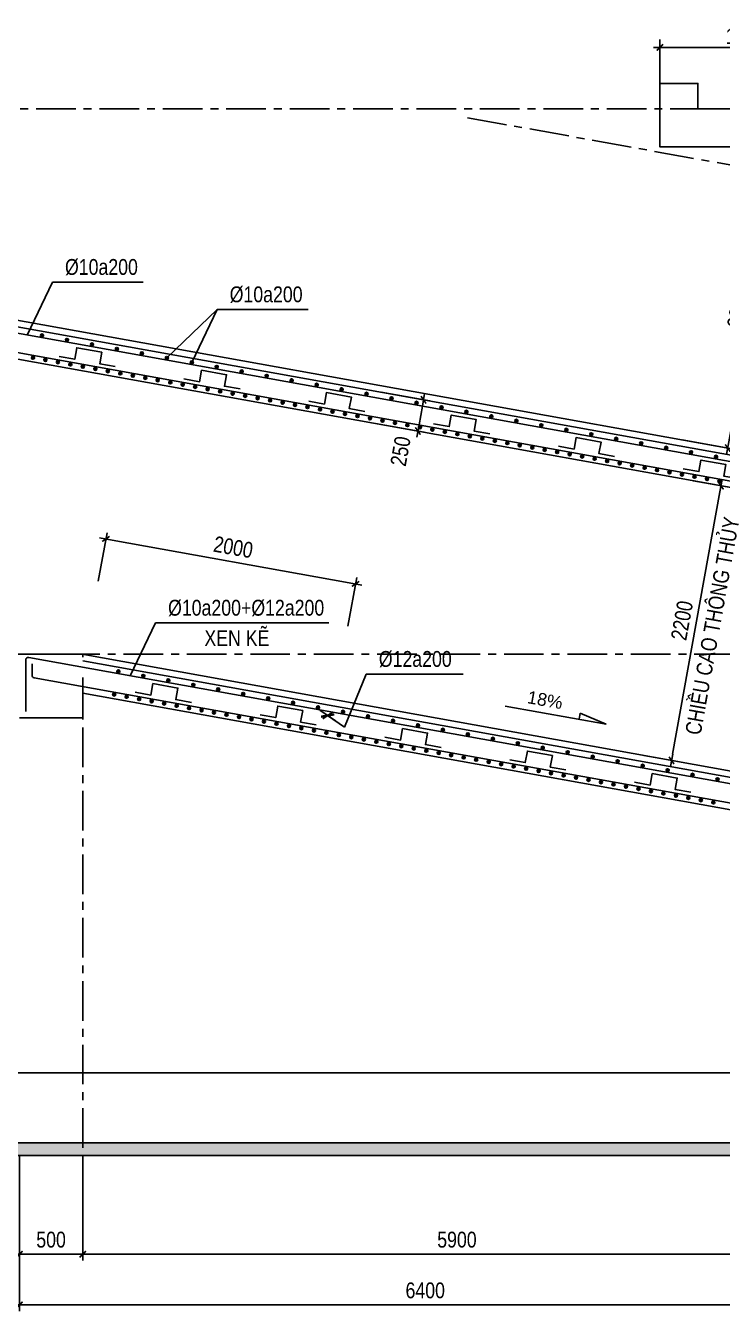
# Model space of a CAD drawing. Header units: millimetres. Extents: x 0 to 168200, y 0 to 59400.
# Drawn here: x 20623 to 31607, y 11031 to 31300 of the extents above; entities that cross this region are included whole.
import ezdxf
from ezdxf.enums import TextEntityAlignment as Align

# ---------------------------------------------------------------- set-up
doc = ezdxf.new("R2010")
doc.units = ezdxf.units.MM
doc.header["$LTSCALE"] = 100
doc.header["$PDSIZE"] = 5
doc.linetypes.add('$0$CENTER', pattern=[2, 1.25, -0.25, 0.25, -0.25])
doc.linetypes.add('HIDDEN', pattern=[9.525, 6.35, -3.175])
for name, color, linetype in [('$0$12PM. GRID', 8, '$0$CENTER'), ('02PM. TEXT B', 4, 'Continuous'), ('04PM. THIN', 7, 'Continuous'), ('05PM. FRAME', 4, 'Continuous'), ('06PM. HIDDEN', 4, 'HIDDEN'), ('07PM. WACO', 6, 'Continuous'), ('11PM. DIM', 2, 'Continuous'), ('13PM. HATCH', 8, 'Continuous'), ('6', 6, 'Continuous'), ('CHU_B', 4, 'Continuous'), ('Dim 50', 1, 'Continuous')]:
    doc.layers.add(name, color=color, linetype=linetype)
doc.styles.add('[PMDC2013]STYLE', font='arial.ttf', dxfattribs={"width": 0.8})
doc.styles.add('A8-Chi tiet ramp doc$0$Arial_C', font='arial.ttf')
doc.dimstyles.new('1.100', dxfattribs={"dimtxt": 250, "dimasz": 100, "dimexe": 125, "dimexo": 0, "dimgap": 50, "dimtad": 1, "dimdec": 0, "dimrnd": 5, "dimzin": 0, "dimdsep": 46, "dimtxsty": '[PMDC2013]STYLE', "dimblk": 'TICK', "dimcen": 0, "dimdle": 300, "dimclrd": 2, "dimclre": 2, "dimclrt": 4, "dimadec": 0, "dimazin": 0, "dimtfac": 0.004, "dimtdec": 0, "dimtix": 1, "dimtmove": 2, "dimatfit": 3, "dimldrblk": 'TICK', "dimfxl": 1, "dimtvp": 0.8, "dimtolj": 1, "dimtzin": 0, "dimarcsym": 0})
doc.dimstyles.new('50', dxfattribs={"dimscale": 0, "dimtxt": 250, "dimasz": 100, "dimexe": 100, "dimexo": 0, "dimgap": 100, "dimtad": 1, "dimdec": 0, "dimlfac": 0.5, "dimzin": 12, "dimdsep": 46, "dimtxsty": '[PMDC2013]STYLE', "dimblk": 'TICK', "dimcen": -100, "dimclrd": 2, "dimclre": 2, "dimclrt": 4, "dimadec": 0, "dimazin": 3, "dimtfac": 1, "dimtdec": 0, "dimtix": 1, "dimtmove": 2, "dimatfit": 3, "dimldrblk": 'TICK', "dimfxl": 1, "dimtolj": 1, "dimlwd": -1, "dimlwe": -1, "dimarcsym": 0})

# ---------------------------------------------------------------- blocks, each defined once
blk = doc.blocks.new('TICK')
at = {"color": 0, "linetype": 'ByBlock'}
blk.add_line((1, 0), (-1, 0), dxfattribs=at)
at = {"color": 7, "linetype": 'ByBlock', "const_width": 0.25}
blk.add_lwpolyline([(-0.5, -0.5), (0.5, 0.5)], dxfattribs=at)
blk = doc.blocks.new('*D277')
at = {"layer": 'Defpoints', "color": 0, "transparency": 16777216}
for p in [(33323, 30958), (30623, 30389), (33323, 30389)]:
    blk.add_point(p, dxfattribs=at)
at = {"layer": 'Dim 50', "color": 2, "lineweight": -2, "transparency": 16777216}
for p, q in [((30623, 30389), (30623, 31083)), ((33323, 30389), (33323, 31083)), ((30723, 30958), (33223, 30958))]:
    blk.add_line(p, q, dxfattribs=at)
at = {"layer": 'Dim 50', "color": 2, "lineweight": -2, "transparency": 16777216, "xscale": 100, "yscale": 100, "zscale": 100, "rotation": 180}
blk.add_blockref('TICK', (30623, 30958), dxfattribs=at)
at = {"layer": 'Dim 50', "color": 2, "lineweight": -2, "transparency": 16777216, "xscale": 100, "yscale": 100, "zscale": 100}
blk.add_blockref('TICK', (33323, 30958), dxfattribs=at)
at = {"layer": 'Dim 50', "color": 4, "transparency": 16777216, "insert": (31973, 31135), "char_height": 250, "attachment_point": 5, "style": '[PMDC2013]STYLE'}
blk.add_mtext('\\A1;1350', dxfattribs=at)
blk = doc.blocks.new('*D279')
at = {"layer": '11PM. DIM', "color": 2, "transparency": 16777216}
for p, q in [((20523, 13489), (20523, 11031)), ((33323, 13489), (33323, 11031)), ((20623, 11131), (33223, 11131))]:
    blk.add_line(p, q, dxfattribs=at)
at = {"layer": 'Defpoints', "color": 0, "transparency": 16777216}
for p in [(20523, 13489), (33323, 13489), (33323, 11131)]:
    blk.add_point(p, dxfattribs=at)
at = {"layer": '11PM. DIM', "color": 2, "transparency": 16777216, "xscale": 100, "yscale": 100, "zscale": 100, "rotation": 180}
blk.add_blockref('TICK', (20523, 11131), dxfattribs=at)
at = {"layer": '11PM. DIM', "color": 2, "transparency": 16777216, "xscale": 100, "yscale": 100, "zscale": 100}
blk.add_blockref('TICK', (33323, 11131), dxfattribs=at)
at = {"layer": '11PM. DIM', "color": 4, "transparency": 16777216, "insert": (26923, 11359), "char_height": 250, "attachment_point": 5, "style": '[PMDC2013]STYLE'}
blk.add_mtext('\\A1;6400', dxfattribs=at)
blk = doc.blocks.new('A8-Chi tiet ramp doc$0$HTT-Slope')
at = {"color": 251}
for p, q in [((2.74, 0), (18.91, 0)), ((14.57, 1), (18.91, 0)), ((14.57, 1), (14.57, 0))]:
    blk.add_line(p, q, dxfattribs=at)
at = {"color": 0, "linetype": 'ByBlock', "lineweight": -2, "style": 'A8-Chi tiet ramp doc$0$Arial_C'}
blk.add_attdef('SLOPE', text='', height=2, dxfattribs=at).set_placement((8.74, 2.05), align=Align.MIDDLE_CENTER)
blk = doc.blocks.new('*D280')
at = {"layer": '11PM. DIM', "color": 2, "transparency": 16777216}
for p, q in [((31755, 29099), (32570, 28953)), ((31710, 24738), (32454, 28872)), ((30976, 24769), (31791, 24622))]:
    blk.add_line(p, q, dxfattribs=at)
at = {"layer": 'Defpoints', "color": 0, "transparency": 16777216}
for p in [(31755, 29099), (32472, 28970), (30976, 24769)]:
    blk.add_point(p, dxfattribs=at)
at = {"layer": '11PM. DIM', "color": 2, "transparency": 16777216, "xscale": 100, "yscale": 100, "zscale": 100}
for p, rotation in [((32472, 28970), 79.79886202334838), ((31693, 24640), 259.7988620233484)]:
    blk.add_blockref('TICK', p, dxfattribs=dict(at, rotation=rotation))
at = {"layer": '11PM. DIM', "color": 4, "transparency": 16777216, "char_height": 250, "attachment_point": 5, "rotation": 79.7989, "style": '[PMDC2013]STYLE'}
for s, insert in [('\\A1;CHIỀU CAO THÔNG THỦY', (32337, 26759)), ('\\A1;2200', (31858, 26845))]:
    blk.add_mtext(s, dxfattribs=dict(at, insert=insert))
blk = doc.blocks.new('*D287')
at = {"layer": '11PM. DIM', "color": 2, "transparency": 16777216}
for p, q in [((31149, 24125), (31684, 24029)), ((30824, 19815), (31568, 23949)), ((30370, 19795), (30905, 19699))]:
    blk.add_line(p, q, dxfattribs=at)
at = {"layer": 'Defpoints', "color": 0, "transparency": 16777216}
for p in [(31149, 24125), (31586, 24047), (30370, 19795)]:
    blk.add_point(p, dxfattribs=at)
at = {"layer": '11PM. DIM', "color": 2, "transparency": 16777216, "xscale": 100, "yscale": 100, "zscale": 100}
for p, rotation in [((31586, 24047), 79.79886202335123), ((30807, 19716), 259.7988620233512)]:
    blk.add_blockref('TICK', p, dxfattribs=dict(at, rotation=rotation))
at = {"layer": '11PM. DIM', "color": 4, "transparency": 16777216, "char_height": 250, "attachment_point": 5, "rotation": 79.7989, "style": '[PMDC2013]STYLE'}
for s, insert in [('\\A1;CHIỀU CAO THÔNG THỦY', (31451, 21836)), ('\\A1;2200', (30972, 21922))]:
    blk.add_mtext(s, dxfattribs=dict(at, insert=insert))
blk = doc.blocks.new('*D297')
at = {"layer": '11PM. DIM', "color": 2, "transparency": 16777216}
for p, q in [((21523, 13489), (21523, 11831)), ((33323, 13489), (33323, 11831)), ((21623, 11931), (33223, 11931))]:
    blk.add_line(p, q, dxfattribs=at)
at = {"layer": 'Defpoints', "color": 0, "transparency": 16777216}
for p in [(21523, 13489), (33323, 13489), (33323, 11931)]:
    blk.add_point(p, dxfattribs=at)
at = {"layer": '11PM. DIM', "color": 2, "transparency": 16777216, "xscale": 100, "yscale": 100, "zscale": 100, "rotation": 180}
blk.add_blockref('TICK', (21523, 11931), dxfattribs=at)
at = {"layer": '11PM. DIM', "color": 2, "transparency": 16777216, "xscale": 100, "yscale": 100, "zscale": 100}
blk.add_blockref('TICK', (33323, 11931), dxfattribs=at)
at = {"layer": '11PM. DIM', "color": 4, "transparency": 16777216, "insert": (27423, 12159), "char_height": 250, "attachment_point": 5, "style": '[PMDC2013]STYLE'}
blk.add_mtext('\\A1;5900', dxfattribs=at)
blk = doc.blocks.new('*D298')
at = {"layer": '11PM. DIM', "color": 2, "transparency": 16777216}
for p, q in [((20524, 13489), (20524, 11831)), ((21523, 13489), (21523, 11831)), ((21423, 11931), (20624, 11931))]:
    blk.add_line(p, q, dxfattribs=at)
at = {"layer": 'Defpoints', "color": 0, "transparency": 16777216}
for p in [(20524, 13489), (21523, 13489), (20524, 11931)]:
    blk.add_point(p, dxfattribs=at)
at = {"layer": '11PM. DIM', "color": 2, "transparency": 16777216, "xscale": 100, "yscale": 100, "zscale": 100, "rotation": 180}
blk.add_blockref('TICK', (20524, 11931), dxfattribs=at)
at = {"layer": '11PM. DIM', "color": 2, "transparency": 16777216, "xscale": 100, "yscale": 100, "zscale": 100}
blk.add_blockref('TICK', (21523, 11931), dxfattribs=at)
at = {"layer": '11PM. DIM', "color": 4, "transparency": 16777216, "insert": (21023, 12159), "char_height": 250, "attachment_point": 5, "style": '[PMDC2013]STYLE'}
blk.add_mtext('\\A1;500', dxfattribs=at)
blk = doc.blocks.new('CHAM THEP')
at = {"layer": '04PM. THIN'}
h = blk.add_hatch(color=256, dxfattribs=at)
edge = h.paths.add_edge_path()
edge.add_arc((0, 0), 12.3, 0, 360)
blk.add_circle((0, 0), 12.3, dxfattribs=at)
blk = doc.blocks.new('*U145')
for p in [(0, 0), (100, 0), (200, 0), (300, 0), (400, 0), (500, 0), (600, 0), (700, 0), (800, 0), (900, 0), (1000, 0), (1100, 0), (1200, 0), (1300, 0), (1400, 0), (1500, 0), (1600, 0), (1700, 0), (1800, 0), (1900, 0), (2000, 0), (2100, 0), (2200, 0), (2300, 0), (2400, 0), (2500, 0), (2600, 0), (2700, 0), (2800, 0), (2900, 0), (3000, 0), (3100, 0), (3200, 0), (3300, 0), (3400, 0), (3500, 0), (3600, 0), (3700, 0), (3800, 0), (3900, 0), (4000, 0), (4100, 0), (4200, 0), (4300, 0), (4400, 0), (4500, 0), (4600, 0), (4700, 0), (4800, 0)]:
    blk.add_blockref('CHAM THEP', p)
blk = doc.blocks.new('*U43')
for p in [(0, 0), (200, 0), (400, 0), (600, 0), (800, 0), (1000, 0), (1200, 0), (1400, 0), (1600, 0), (1800, 0), (2000, 0), (2200, 0), (2400, 0), (2600, 0), (2800, 0), (3000, 0), (3200, 0), (3400, 0), (3600, 0), (3800, 0), (4000, 0), (4200, 0), (4400, 0), (4600, 0), (4800, 0)]:
    blk.add_blockref('CHAM THEP', p)
blk = doc.blocks.new('*U44')
at = {"layer": '6'}
blk.add_lwpolyline([(1150, 0), (900, 0), (900, 184), (500, 184), (500, 0), (250, 0)], dxfattribs=at)
blk = doc.blocks.new('*U116')
for p in [(4400, 0), (4500, 0), (4600, 0), (4700, 0), (4800, 0), (4900, 0), (5000, 0), (5100, 0), (5200, 0), (5300, 0), (5400, 0), (5500, 0), (5600, 0), (5700, 0), (5800, 0), (5900, 0), (6000, 0), (6100, 0), (6200, 0), (6300, 0), (6400, 0), (6500, 0), (6600, 0), (6700, 0), (6800, 0), (6900, 0), (7000, 0), (7100, 0), (7200, 0), (7300, 0), (7400, 0), (7500, 0), (7600, 0), (7700, 0), (7800, 0), (7900, 0), (8000, 0), (8100, 0), (8200, 0), (8300, 0), (8400, 0), (8500, 0), (8600, 0), (8700, 0), (8800, 0), (8900, 0), (9000, 0), (9100, 0), (9200, 0), (9300, 0), (9400, 0), (9500, 0), (9600, 0), (9700, 0), (9800, 0), (9900, 0)]:
    blk.add_blockref('CHAM THEP', p)
blk = doc.blocks.new('*U117')
for p in [(4400, 0), (4600, 0), (4800, 0), (5000, 0), (5200, 0), (5400, 0), (5600, 0), (5800, 0), (6000, 0), (6200, 0), (6400, 0), (6600, 0), (6800, 0), (7000, 0), (7200, 0), (7400, 0), (7600, 0), (7800, 0), (8000, 0), (8200, 0), (8400, 0), (8600, 0), (8800, 0), (9000, 0), (9200, 0), (9400, 0), (9600, 0), (9800, 0)]:
    blk.add_blockref('CHAM THEP', p)
blk = doc.blocks.new('*D300')
at = {"layer": '11PM. DIM', "color": 2, "transparency": 16777216}
for p, q in [((26226, 25522), (26994, 25383)), ((26878, 25303), (26825, 25007)), ((26138, 25029), (26906, 24891))]:
    blk.add_line(p, q, dxfattribs=at)
at = {"layer": 'Defpoints', "color": 0, "transparency": 16777216}
for p in [(26226, 25522), (26138, 25029), (26807, 24909)]:
    blk.add_point(p, dxfattribs=at)
at = {"layer": '11PM. DIM', "color": 2, "transparency": 16777216, "xscale": 100, "yscale": 100, "zscale": 100}
for p, rotation in [((26896, 25401), 79.79886201942111), ((26807, 24909), 259.7988620194212)]:
    blk.add_blockref('TICK', p, dxfattribs=dict(at, rotation=rotation))
at = {"layer": '11PM. DIM', "color": 4, "transparency": 16777216, "insert": (26534, 24591), "char_height": 250, "attachment_point": 5, "rotation": 79.7989, "style": '[PMDC2013]STYLE'}
blk.add_mtext('\\A1;250', dxfattribs=at)
blk = doc.blocks.new('*D307')
at = {"layer": '11PM. DIM', "color": 2, "transparency": 16777216}
for p, q in [((21767, 22540), (21905, 23306)), ((25725, 22517), (21985, 23190)), ((25704, 21831), (25842, 22598))]:
    blk.add_line(p, q, dxfattribs=at)
at = {"layer": 'Defpoints', "color": 0, "transparency": 16777216}
for p in [(21887, 23208), (21767, 22540), (25704, 21831)]:
    blk.add_point(p, dxfattribs=at)
at = {"layer": '11PM. DIM', "color": 2, "transparency": 16777216, "xscale": 100, "yscale": 100, "zscale": 100}
for p, rotation in [((21887, 23208), 169.7988620225911), ((25824, 22499), 349.798862022591)]:
    blk.add_blockref('TICK', p, dxfattribs=dict(at, rotation=rotation))
at = {"layer": '11PM. DIM', "color": 4, "transparency": 16777216, "insert": (23896, 23077), "char_height": 250, "attachment_point": 5, "rotation": 349.7989, "style": '[PMDC2013]STYLE'}
blk.add_mtext('\\A1;2000', dxfattribs=at)

msp = doc.modelspace()

# ---------------------------------------------------------------- hatches: boundary and pattern name
at = {"layer": '13PM. HATCH'}
h = msp.add_hatch(dxfattribs=at)
h.set_pattern_fill('AR-CONC', color=256, scale=1.5, style=0)
h.set_pattern_definition([(50, (-527325.63, -16594.06), (273.277, -23.90863), [28.575, -314.325]), (355, (-527325.63, -16594.06), (-52.86513, 286.58527), [22.86, -251.46088]), (100.451445, (-527302.85, -16596.05), (220.41187, 262.67663), [24.28501, -267.13537]), (46.1842, (-527325.63, -16517.86), (406.61856, -63.0635), [42.8625, -471.4875]), (96.63556, (-527291.74, -16523.1), (356.1062, 371.1392), [36.42753, -400.7034]), (351.18415, (-527325.63, -16517.86), (356.1062, 371.1392), [34.28995, -377.1896]), (21, (-527287.53, -16536.91), (227.42159, -153.3978), [28.575, -314.325]), (326, (-527287.53, -16536.9), (92.70304, 276.28195), [22.86, -251.46]), (71.451445, (-527268.58, -16549.7), (320.12463, 122.88415), [24.28501, -267.1349]), (37.5, (-527325.63, -16594.06), (4.632905, 126.832558), [0, -248.412, 0, -255.27, 0, -252.4125]), (7.5, (-527325.63, -16594.06), (100.229494, 150.270862), [0, -145.542, 0, -242.697, 0, -96.2025]), (327.5, (-527410.59, -16594.06), (203.385893, -8.593116), [0, -95.25, 0, -297.18, 0, -394.335]), (317.5, (-527448.69, -16594.06), (222.19377, 38.139737), [0, -123.825, 0, -197.358, 0, -280.035])])
h.paths.add_polyline_path([(59790.5, 13689.4), (8725.2, 13689.4), (8725.2, 13489.4), (59790.5, 13489.4)])

# ---------------------------------------------------------------- linework, layer by layer
at = {"layer": '$0$12PM. GRID', "linetype": '$0$CENTER', "ltscale": 5}
for p, q in [((61411.4, 29989.4), (4926.1, 29989.4)), ((59790.5, 21389.4), (4926.1, 21389.4)), ((21523, 12609.4), (21523, 20389.4)), ((61411.4, 14789.4), (4926.1, 14789.4))]:
    msp.add_line(p, q, dxfattribs=at)
msp.add_lwpolyline([(27587.1, 29849.4), (35737.1, 28382.8)], dxfattribs=at)
at = {"layer": '04PM. THIN'}
for p, q in [((20644.7, 26422.7), (21044, 27256.1)), ((21044, 27256.1), (22477.8, 27256.1)), ((23641.2, 26824.2), (22848.2, 26061.7)), ((23241.9, 25990.9), (23641.2, 26824.2)), ((23641.2, 26824.2), (25075, 26824.2)), ((22270.2, 21049.9), (22669.5, 21883.2)), ((22669.5, 21883.2), (25402.8, 21883.2)), ((25993, 21075.9), (27520.8, 21075.9))]:
    msp.add_line(p, q, dxfattribs=at)
at = {"layer": '05PM. FRAME'}
for p, q in [((11947.1, 28089.4), (46388.8, 21891.7)), ((21523, 21389.4), (9525.2, 21389.4)), ((57625, 14789.4), (21523, 21286)), ((21523, 20777.9), (53523, 15019.6)), ((20523, 20389.4), (21523, 20389.4)), ((53690.4, 14789.4), (9525.2, 14789.4))]:
    msp.add_line(p, q, dxfattribs=at)
for points in [[(59790.5, 29989.4), (31223, 29989.4), (31223, 30389.4), (30623, 30389.4), (30623, 29389.4), (59790.5, 29389.4)], [(9525.2, 21389.4), (9525.2, 27589.4), (11902.5, 27589.4), (46322.6, 21395.6)], [(8925.2, 13689.4), (59790.5, 13689.4)], [(8725.2, 13489.4), (59790.5, 13489.4)]]:
    msp.add_lwpolyline(points, dxfattribs=at)
at = {"layer": '06PM. HIDDEN'}
msp.add_line((21523, 20389.4), (21523, 21389.4), dxfattribs=at)
at = {"layer": '07PM. WACO'}
for p, q in [((11911.4, 27689.4), (46336.5, 21494.7)), ((20623, 20487), (20623, 21298.5)), ((20670.1, 21337.8), (57440.5, 14721)), ((20723, 21241.3), (20723, 21056.9)), ((55333.6, 14795.4), (20755.9, 21017.6)), ((25459.8, 20475.9), (25308.1, 20370.6))]:
    msp.add_line(p, q, dxfattribs=at)
msp.add_lwpolyline([(54448, 20594.2), (54448, 21152.5, 0.251964), (54430, 21185.9), (54283.2, 21282.8, 0.1469164), (54261.2, 21289.4), (51373.6, 21289.4), (46378, 21792), (11938.2, 27989.4), (6903.3, 27989.4, 0.4142136), (6863.3, 27949.4), (6863.3, 27659.1)], format="xyb", dxfattribs=at)
for centre, start, end in [((20663, 21298.5), 79.79886, 180), ((20763, 21056.9), 180, 259.79886)]:
    msp.add_arc(centre, 40, start, end, dxfattribs=at)
at = {"layer": '13PM. HATCH'}
msp.add_line((21512.6, 21389.4), (58189.7, 14789.4), dxfattribs=at)
msp.add_lwpolyline([(7488.3, 28789.4), (12888.3, 28024.1), (46413.9, 21989.4)], dxfattribs=at)

# ---------------------------------------------------------------- block references
at = {"layer": '04PM. THIN', "zscale": 2}
for name, p, xscale, yscale, rotation in [('*U117', (12218.9, 27974.5), -1.999999999999992, 1.999999999999992, 169.7988620233481), ('*U116', (12076, 27624.3), 2, 2, 349.7988620233513), ('*U43', (22083.6, 21119), -1.999999999999992, 1.999999999999992, 169.7988620233481), ('*U145', (22018.1, 20754.9), 2, 2, 349.7988620233513)]:
    msp.add_blockref(name, p, dxfattribs=dict(at, xscale=xscale, yscale=yscale, rotation=rotation))
at = {"layer": '11PM. DIM', "xscale": 100, "yscale": 100, "zscale": 100, "rotation": 349.8322245125882}
msp.add_blockref('A8-Chi tiet ramp doc$0$HTT-Slope', (27916, 20622.2), dxfattribs=at).add_auto_attribs({'SLOPE': '18%'})
at = {"layer": 'CHU_B', "rotation": 349.7988620233512}
for p in [(20903.5, 26130.1), (22871.9, 25775.9), (24840.3, 25421.7), (26808.7, 25067.5), (28777.1, 24713.3), (30745.4, 24359.1), (22104.1, 20833.8), (24072.5, 20479.5), (26040.9, 20125.3), (28009.2, 19771.1), (29977.6, 19416.9)]:
    msp.add_blockref('*U44', p, dxfattribs=at)

# ---------------------------------------------------------------- texts
at = {"layer": '02PM. TEXT B', "style": '[PMDC2013]STYLE', "width": 0.8}
for s, rotation, p in [('%%C10a200', 359.99981, (21242.4, 27371)), ('%%C10a200', 359.99981, (23839.6, 26939.1)), ('%%C10a200+%%C12a200', 359.99981, (22867.9, 21998.2)), ('XEN KẼ', 0.00019, (23440.6, 21519.2)), ('%%C12a200', 359.99981, (26191.3, 21190.8))]:
    msp.add_text(s, height=250, rotation=rotation, dxfattribs=at).set_placement(p)

# ---------------------------------------------------------------- dimensions: what is measured, and where the dimension line sits
at = {"layer": '11PM. DIM'}
for p1, p2, distance, picture, middle in [((30975.6, 24768.9), (31754.9, 29099.4), -728.4, '*D280', (32082.1, 26805.2)), ((30370.1, 19795), (31149.4, 24125.5), -443.4, '*D287', (31196.2, 21881.7))]:
    dim = msp.add_aligned_dim(p1=p1, p2=p2, distance=distance, text='<>\\XCHIỀU CAO THÔNG THỦY', dimstyle='50', override={"dimscale": 1}, dxfattribs=at)
    dim.commit()
    dim.dimension.update_dxf_attribs({"geometry": picture, "text_midpoint": middle})
dim = msp.add_linear_dim(base=(26807.3, 24909), p1=(26226.3, 25521.6), p2=(26137.7, 25029.5), angle=259.79886, dimstyle='50', override={"dimscale": 1}, dxfattribs=at)
dim.commit()
dim.dimension.update_dxf_attribs({"geometry": '*D300', "text_midpoint": (26534.3, 24590.9), "dimtype": 160})
for base, p1, p2, angle, picture, middle in [((21887.1, 23207.6), (25703.7, 21831.4), (21766.9, 22539.8), 169.79886, '*D307', (23895.8, 23077.4)), ((20523.5, 11930.9), (21523, 13489.4), (20523.5, 13489.4), 180, '*D298', (21023.3, 12158.5))]:
    dim = msp.add_linear_dim(base=base, p1=p1, p2=p2, angle=angle, dimstyle='50', override={"dimscale": 1}, dxfattribs=at)
    dim.commit()
    dim.dimension.update_dxf_attribs({"geometry": picture, "text_midpoint": middle})
for base, p1, picture, middle in [((33323, 11130.9), (20523, 13489.4), '*D279', (26923, 11358.5)), ((33323, 11930.9), (21523, 13489.4), '*D297', (27423, 12158.5))]:
    dim = msp.add_linear_dim(base=base, p1=p1, p2=(33323, 13489.4), dimstyle='50', override={"dimscale": 1}, dxfattribs=at)
    dim.commit()
    dim.dimension.update_dxf_attribs({"geometry": picture, "text_midpoint": middle})
at = {"layer": 'Dim 50'}
dim = msp.add_linear_dim(base=(33323, 30957.7), p1=(30623, 30389.4), p2=(33323, 30389.4), dimstyle='1.100', override={"dimlfac": 0.5, "dimfxl": 3.5, "dimarcsym": 1}, dxfattribs=at)
dim.commit()
dim.dimension.update_dxf_attribs({"geometry": '*D277', "text_midpoint": (31973, 31135.5)})

# ---------------------------------------------------------------- leaders
at = {"layer": '04PM. THIN'}
msp.add_leader([(25384, 20423.3), (25647.9, 20240.3), (25993, 21075.9)], dimstyle='50', override={"dimscale": 1, "dimasz": 150, "dimtad": 0}, dxfattribs=at)

doc.saveas('drawing.dxf')
